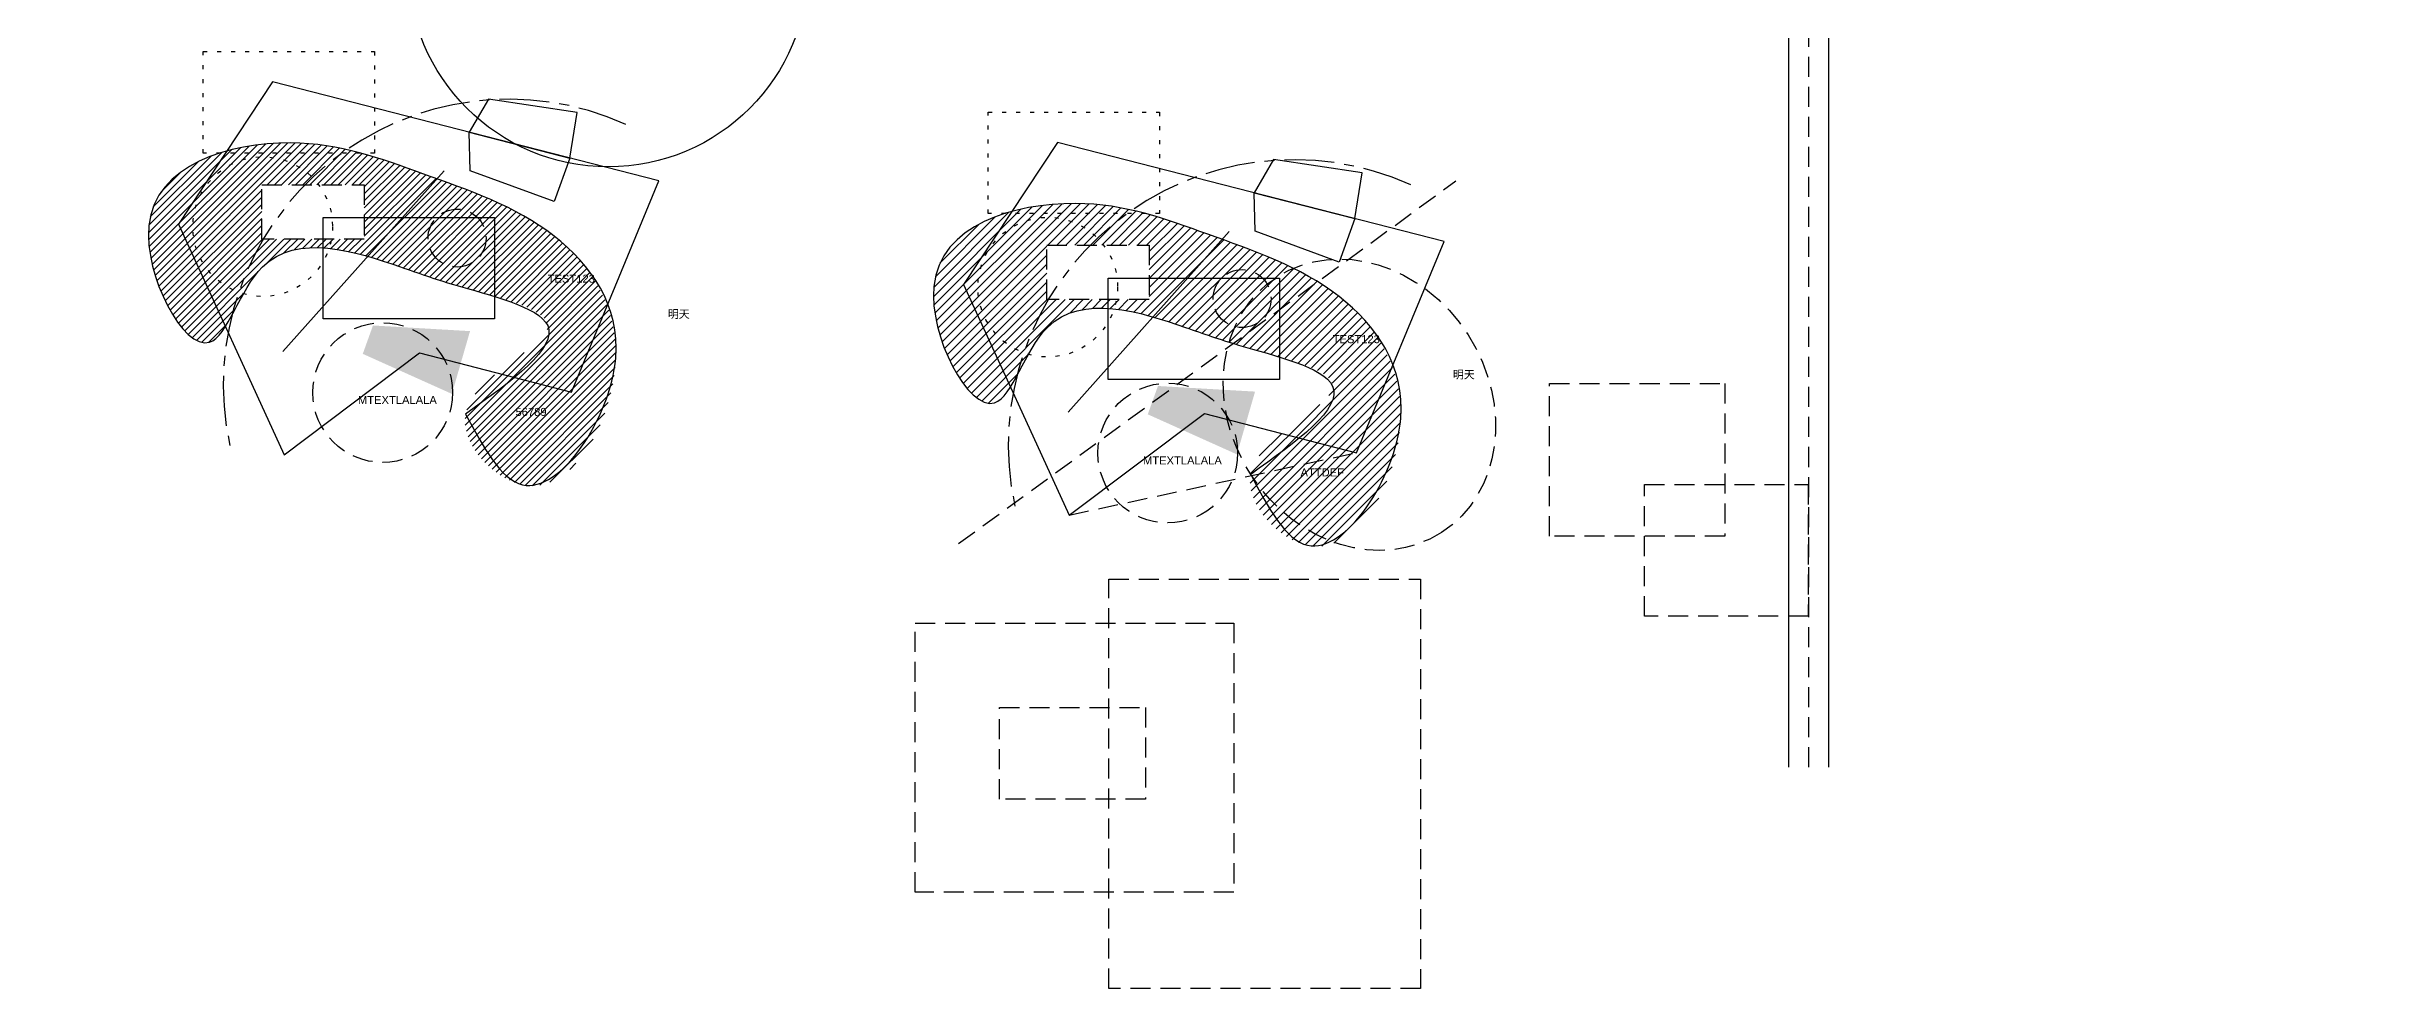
# Model space of a CAD drawing. Header units: inches. Extents: x -50 to 280, y -50 to 300.
# Drawn here: x 6 to 64, y -25.5 to -2 of the extents above; entities that cross this region are included whole.
import ezdxf

# ---------------------------------------------------------------- set-up
doc = ezdxf.new("R2010")
doc.units = ezdxf.units.IN
doc.header["$MEASUREMENT"] = 0
for name, pattern in [('CENTER', [2, 1.25, -0.25, 0.25, -0.25]), ('DASHED', [0.75, 0.5, -0.25]), ('DOT', [0.25, 0, -0.25]), ('TestLinetype', [0, 0, 0, 0, 0])]:
    doc.linetypes.add(name, pattern=pattern)
for name, color, linetype in [('AUTOCMDTEST', 7, 'Continuous'), ('Layer2', 1, 'CENTER'), ('Layer3', 3, 'DOT'), ('TestLayer', 7, 'Continuous')]:
    doc.layers.add(name, color=color, linetype=linetype)
doc.styles.get("Standard").update_dxf_attribs({"font": 'arial.ttf'})

# ---------------------------------------------------------------- blocks, each defined once
blk = doc.blocks.new('3523')
blk.add_lwpolyline([(4.181, 11.928), (8.466, 11.928), (8.466, 9.391), (4.181, 9.391)], close=True)
blk.add_circle((5.672, 7.553), 1.746)
blk = doc.blocks.new('23432')
h = blk.add_hatch()
h.set_pattern_fill('ANSI31', color=256)
h.set_pattern_definition([(45, (22.30543, 0.78579), (-0.08838835, 0.08838835), [])])
edge = h.paths.add_edge_path()
edge.add_spline(control_points=[(15.702, 12.779), (15.887, 13.754), (19.377, 15.075), (15.575, 15.908), (13.591, 16.643), (10.487, 17.631), (9.338, 13.05), (6.433, 18.593), (11.367, 20.004), (14.644, 18.752), (18.085, 17.602), (20.279, 14.32), (17.815, 9.639), (15.563, 12.046), (15.702, 12.779)], knot_values=[0, 0, 0, 0, 3.014461, 5.579907, 6.979122, 10.426052, 12.731411, 16.010378, 20.111709, 23.50687, 27.142043, 30.555886, 34.485083, 36.753492, 36.753492, 36.753492, 36.753492], degree=3, periodic=0)
h.paths.add_polyline_path([(13.169, 17.15), (10.606, 17.15), (10.606, 18.509), (13.169, 18.509)], flags=16)
blk.add_line((11.137, 14.338), (15.167, 18.853))
for points in [[(15.792, 19.818), (18.309, 19.174), (18.487, 20.315), (16.277, 20.649)], [(15.792, 19.818), (18.309, 19.174), (17.917, 18.087), (15.818, 18.856)], [(12.139, 17.689), (16.424, 17.689), (16.424, 15.153), (12.139, 15.153)]]:
    blk.add_lwpolyline(points, close=True)
at = {"linetype": 'DASHED'}
blk.add_lwpolyline([(10.606, 18.509), (13.169, 18.509), (13.169, 17.15), (10.606, 17.15)], close=True, dxfattribs=at)
blk.add_circle((15.487, 17.175), 0.724, dxfattribs=at)
at = {"color": 240, "linetype": 'DASHED', "true_color": 0xed1f24}
blk.add_circle((13.629, 13.315), 1.746, dxfattribs=at)
blk.add_spline([(15.702, 12.779), (17.752, 14.99), (15.399, 16.014), (14.072, 16.456), (10.625, 16.456), (9.297, 14.571), (7.784, 17.48), (11.324, 19.551), (14.631, 18.783), (17.915, 17.224), (19.452, 14.176), (17.123, 11.011), (15.702, 12.779)], degree=3)
at = {"linetype": 'DASHED'}
blk.add_solid([(13.386, 14.991), (13.131, 14.282), (15.812, 14.85), (15.358, 13.282)], dxfattribs=at)
at = {"layer": 'Layer2'}
blk.add_arc((16.78, 13.51), 7.134, 65.7686, 192.31685, dxfattribs=at)
at = {"layer": 'Layer3'}
blk.add_blockref('3523', (4.958, 9.907), dxfattribs=at)
for s, p in [('TEST123', (17.752, 16.06)), ('明天', (20.756, 15.176))]:
    blk.add_text(s, height=0.2).set_placement(p)
at = {"insert": (13.01, 13.23), "char_height": 0.2, "attachment_point": 1}
blk.add_mtext_dynamic_manual_height_columns('MTEXTLALALA', width=4.38922, gutter_width=1, heights=[0], dxfattribs=at)
blk.add_attdef('ATTDEF', (16.948, 12.731), '', height=0.2)
blk = doc.blocks.new('TestBlockForExplode')
at = {"color": 0, "linetype": 'ByBlock', "lineweight": -2}
blk.add_line((0, 0), (10, 0), dxfattribs=at)
at = {"color": 7, "linetype": 'ByBlock', "lineweight": -2}
blk.add_circle((20, 0), 5, dxfattribs=at)
at = {"layer": 'TestLayer', "color": 1, "linetype": 'TestLinetype', "lineweight": 50, "ltscale": 2}
blk.add_line((0, 10), (10, 10), dxfattribs=at)
at = {"layer": 'TestLayer', "color": 0, "linetype": 'TestLinetype', "lineweight": 30, "ltscale": 0.5}
blk.add_circle((20, 10), 5, dxfattribs=at)
at = {"color": 3, "linetype": 'ByBlock', "lineweight": -2}
blk.add_text('Text1', height=2.5, dxfattribs=at).set_placement((30, 0))
blk.add_attdef('ATTR1', (40, 0), '', height=2.5, dxfattribs=at)
at = {"layer": 'TestLayer', "color": 0, "linetype": 'TestLinetype', "lineweight": 70, "ltscale": 1.5}
blk.add_text('Text2', height=2.5, dxfattribs=at).set_placement((30, 10))
at = {"layer": 'TestLayer', "color": 0, "linetype": 'TestLinetype', "lineweight": -2}
blk.add_attdef('ATTR2', (40, 10), '', height=5, dxfattribs=at)

msp = doc.modelspace()

# ---------------------------------------------------------------- hatches: boundary and pattern name
h = msp.add_hatch()
h.set_pattern_fill('ANSI31', color=256, scale=0.1)
h.set_pattern_definition([(45, (0, 0), (-0.1122532, 0.1122532), [])])
edge = h.paths.add_edge_path()
edge.add_spline(control_points=[(36.054, -12.687), (36.238, -11.713), (39.728, -10.392), (35.926, -9.559), (33.943, -8.823), (30.838, -7.835), (29.69, -12.417), (26.784, -6.873), (31.719, -5.462), (34.995, -6.715), (38.436, -7.864), (40.63, -11.147), (38.167, -15.827), (35.915, -13.421), (36.054, -12.687)], knot_values=[0, 0, 0, 0, 3.014461, 5.579907, 6.979122, 10.426052, 12.731411, 16.010378, 20.111709, 23.50687, 27.142043, 30.555886, 34.485083, 36.753492, 36.753492, 36.753492, 36.753492], degree=3, periodic=0)
h.paths.add_polyline_path([(33.52, -8.317), (30.957, -8.317), (30.957, -6.958), (33.52, -6.958)], flags=16)

# ---------------------------------------------------------------- linework, layer by layer
at = {"linetype": 'DASHED'}
for p, q in [((28.754, -14.415), (41.183, -5.354)), ((31.516, -13.704), (38.699, -12.143))]:
    msp.add_line(p, q, dxfattribs=at)
msp.add_line((31.489, -11.128), (35.518, -6.614))
for points in [[(11.608, -2.879), (9.254, -6.431), (11.896, -12.192), (15.284, -9.647), (19.08, -10.632), (21.266, -5.351)], [(31.227, -4.39), (28.873, -7.943), (31.516, -13.704), (34.903, -11.159), (38.699, -12.143), (40.886, -6.863)], [(36.144, -5.649), (38.66, -6.293), (38.838, -5.152), (36.628, -4.818)], [(36.144, -5.649), (38.66, -6.293), (38.268, -7.38), (36.169, -6.611)], [(32.49, -7.778), (36.776, -7.778), (36.776, -10.314), (32.49, -10.314)]]:
    msp.add_lwpolyline(points, close=True)
for points in [[(30.957, -6.958), (33.52, -6.958), (33.52, -8.317), (30.957, -8.317)], [(43.526, -10.41), (47.901, -10.41), (47.901, -14.228), (43.526, -14.228)], [(45.898, -12.933), (49.987, -12.933), (49.987, -16.229), (45.898, -16.229)], [(32.509, -15.299), (40.3, -15.299), (40.3, -25.53), (32.509, -25.53)], [(27.672, -16.402), (35.632, -16.402), (35.632, -23.121), (27.672, -23.121)], [(29.777, -18.506), (33.426, -18.506), (33.426, -20.796), (29.777, -20.796)]]:
    msp.add_lwpolyline(points, close=True, dxfattribs=at)
msp.add_circle((35.839, -8.292), 0.724, dxfattribs=at)
at = {"color": 240, "linetype": 'DASHED', "true_color": 0xed1f24}
msp.add_circle((33.981, -12.152), 1.746, dxfattribs=at)
at = {"linetype": 'DASHED'}
msp.add_ellipse((38.771, -10.943), major_axis=(2.051, -3.195), ratio=0.850415, dxfattribs=at)
msp.add_spline([(36.054, -12.687), (38.103, -10.477), (35.751, -9.453), (34.423, -9.011), (30.976, -9.011), (29.649, -10.896), (28.135, -7.987), (31.675, -5.916), (34.982, -6.684), (38.266, -8.243), (39.803, -11.291), (37.474, -14.456), (36.054, -12.687)], degree=3)
msp.add_solid([(33.737, -10.476), (33.482, -11.184), (36.164, -10.616), (35.709, -12.184)], dxfattribs=at)
at = {"layer": 'AUTOCMDTEST'}
for p, q in [((49.5, -20), (49.5, 120)), ((50.5, -20), (50.5, 120))]:
    msp.add_line(p, q, dxfattribs=at)
at = {"layer": 'AUTOCMDTEST', "color": 3, "linetype": 'DASHED'}
msp.add_line((50, -20), (50, 120), dxfattribs=at)
at = {"layer": 'Layer2'}
msp.add_arc((37.131, -11.957), 7.134, 65.7686, 192.31685, dxfattribs=at)

# ---------------------------------------------------------------- block references
msp.add_blockref('23432', (0.732, -23.955)).add_auto_attribs({'ATTDEF': '56789'})
at = {"layer": 'Layer3'}
msp.add_blockref('3523', (25.31, -15.559), dxfattribs=at)
at = {"layer": 'TestLayer', "color": 6, "linetype": 'TestLinetype'}
msp.add_blockref('TestBlockForExplode', (0, 0), dxfattribs=at).add_auto_attribs({'ATTR1': '属性值1', 'ATTR2': '属性值2'})

# ---------------------------------------------------------------- texts
for s, p in [('TEST123', (38.103, -9.406)), ('明天', (41.108, -10.291))]:
    msp.add_text(s, height=0.2).set_placement(p)
at = {"insert": (33.362, -12.237), "char_height": 0.2, "attachment_point": 1}
msp.add_mtext_dynamic_manual_height_columns('MTEXTLALALA', width=4.38922, gutter_width=1, heights=[0], dxfattribs=at)
msp.add_attdef('ATTDEF', (37.3, -12.735), 'ATTDEF', height=0.2)

doc.saveas('drawing.dxf')
